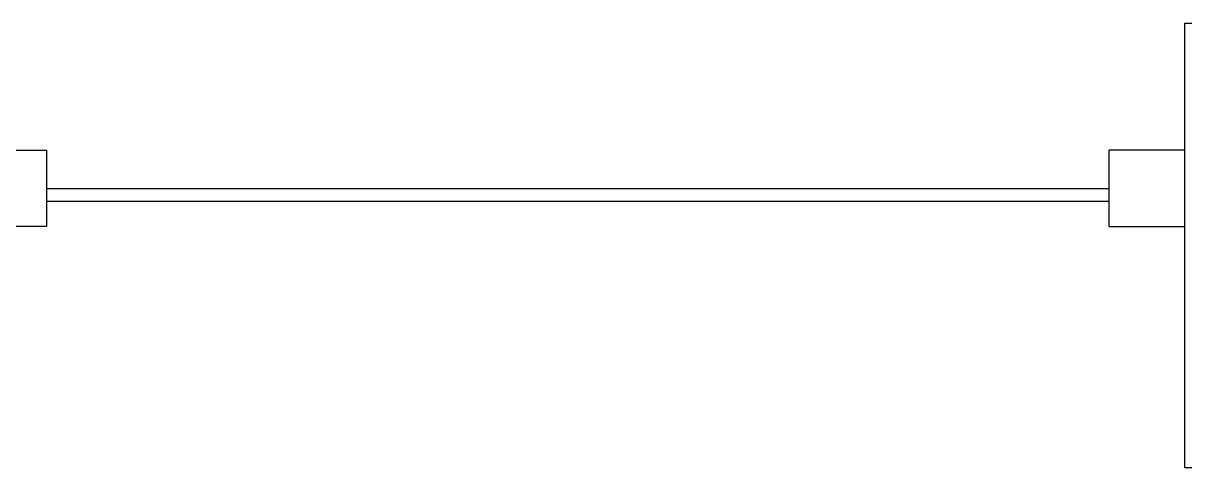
# Model space of a CAD drawing. Header units: millimetres. Extents: x -396 to 32754, y 354 to 22128.
# Drawn here: x 13772 to 15604, y 7529 to 8229 of the extents above; entities that cross this region are included whole.
import ezdxf

# ---------------------------------------------------------------- set-up
doc = ezdxf.new("R2010")
doc.units = ezdxf.units.MM
doc.layers.add('glass', color=7, linetype='Continuous')
doc.layers.add('walls', color=5, linetype='Continuous')

msp = doc.modelspace()

# ---------------------------------------------------------------- linework, layer by layer
at = {"layer": 'glass', "color": 250}
for p, q in [((13808.6, 7969), (15483.6, 7969)), ((13808.6, 7949), (15483.6, 7949))]:
    msp.add_line(p, q, dxfattribs=at)
for points in [[(13688.6, 7909), (13688.6, 8029), (13808.6, 8029), (13808.6, 7909)], [(15603.6, 7909), (15603.6, 8029), (15483.6, 8029), (15483.6, 7909)]]:
    msp.add_lwpolyline(points, close=True, dxfattribs=at)
at = {"layer": 'walls'}
msp.add_lwpolyline([(16303.6, 8229), (16303.6, 7529), (15603.6, 7529), (15603.6, 8229)], close=True, dxfattribs=at)

doc.saveas('drawing.dxf')
